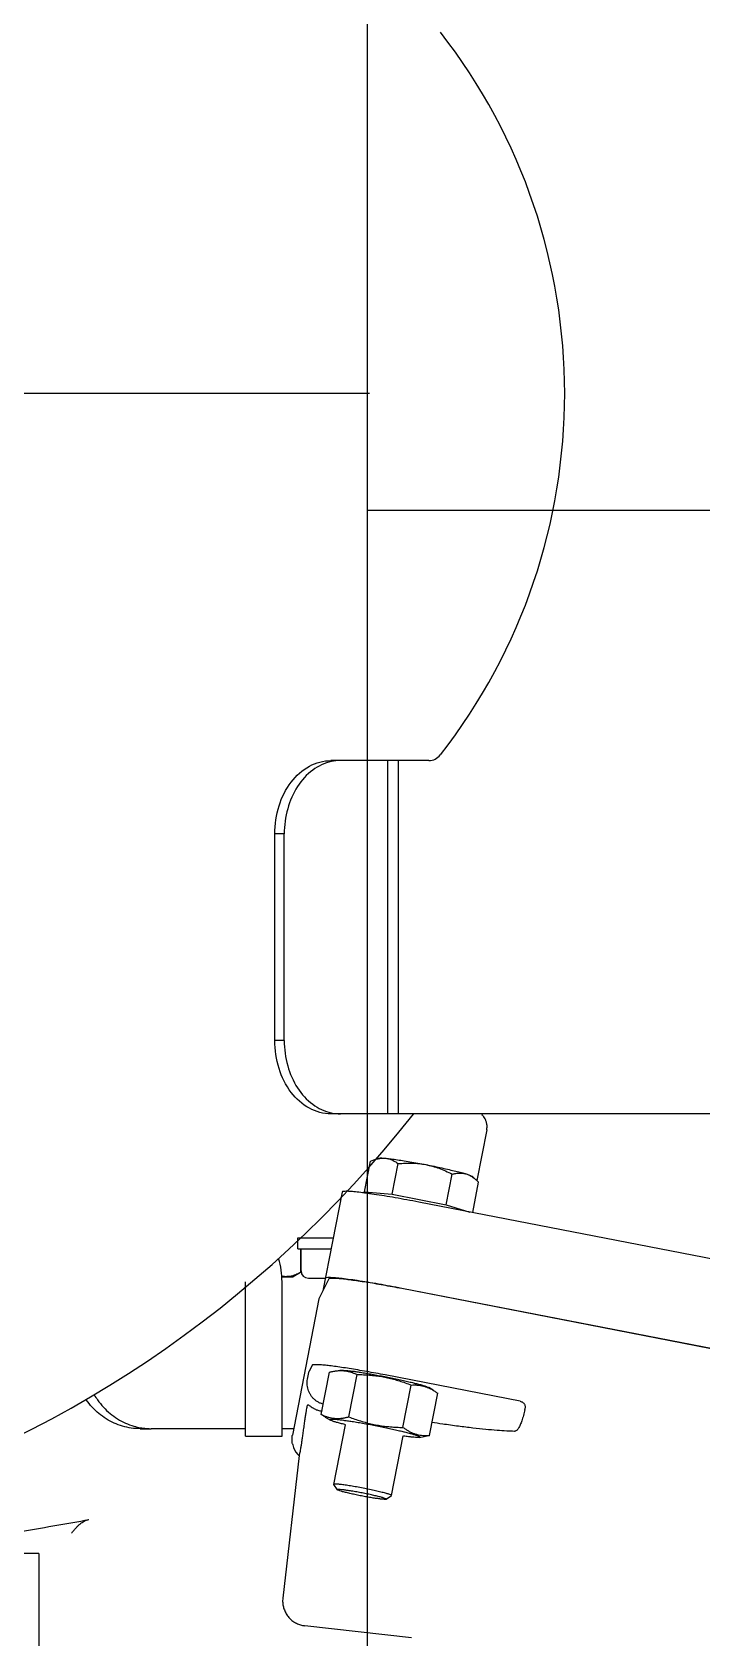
# Model space of a CAD drawing. Header units: millimetres. Extents: x 156850 to 204135, y 56350 to 74150.
# Drawn here: x 179604.4 to 179695.6, y 61328.5 to 61547.2 of the extents above; entities that cross this region are included whole.
import ezdxf

# ---------------------------------------------------------------- set-up
doc = ezdxf.new("R2010")
doc.units = ezdxf.units.MM
doc.header["$LTSCALE"] = 150
doc.linetypes.add('X-2F-PLAN$0$CENTER', pattern=[2, 1.25, -0.25, 0.25, -0.25])
doc.layers.add('-----33 Equipment', color=5, linetype='Continuous')

# ---------------------------------------------------------------- blocks, each defined once
blk = doc.blocks.new('X-2F-PLAN$0$filter_oben')
at = {"color": 0, "linetype": 'Continuous'}
for p, q in [((1854.13, 6687.09), (1854.13, 6688.38)), ((1854.13, 6688.38), (1882.26, 6688.38)), ((1854.13, 6687.09), (1882.26, 6687.09)), ((1882.26, 6687.09), (1882.26, 6688.38)), ((1844.13, 6603.5), (1844.13, 6680.72)), ((1892.26, 6667.39), (1892.26, 6680.72)), ((1892.26, 6673.04), (1844.13, 6673.04)), ((1892.26, 6671.58), (1844.13, 6671.58))]:
    blk.add_line(p, q, dxfattribs=at)
for centre, radius, start, end in [((1942.26, 6794.25), 158.75, 308.1867, 231.8133), ((1850.07, 6679.43), 5.94, 167.7899, 179.9545), ((1886.32, 6679.43), 5.94, 0.0455, 12.2101), ((1894.25, 6667.39), 1.99, 180.0271, 232.0564)]:
    blk.add_arc(centre, radius, start, end, dxfattribs=at)
blk.add_ellipse((1942.26, 6728.87), major_axis=(-35.07, 71.9), ratio=1, start_param=-4.258311, end_param=-2.932468, dxfattribs=at)
for points, start_tangent, end_tangent in [([(1844.13, 6680.72), (1844.9, 6683.65), (1847.06, 6686.14), (1850.31, 6687.8), (1854.13, 6688.38)], (0, 1), (1, 0)), ([(1854.13, 6687.09), (1850.69, 6686.62), (1847.67, 6685.28), (1845.44, 6683.21), (1844.27, 6680.68)], (-1, 0), (-0.211309, -0.977419)), ([(1882.26, 6688.38), (1886.09, 6687.8), (1889.33, 6686.14), (1891.5, 6683.65), (1892.26, 6680.72)], (1, 0), (0, -1)), ([(1892.12, 6680.68), (1890.96, 6683.21), (1888.73, 6685.28), (1885.7, 6686.62), (1882.26, 6687.09)], (-0.211309, 0.977419), (-1, 0))]:
    blk.add_spline(points, degree=3, dxfattribs=dict(at, start_tangent=start_tangent, end_tangent=end_tangent))
blk = doc.blocks.new('X-2F-PLAN$0$A$C73FA2420')
at = {"color": 0, "linetype": 'X-2F-PLAN$0$CENTER', "ltscale": 4}
blk.add_line((1743.73, 1387.96), (1743.73, 1625.51), dxfattribs=at)
at = {"color": 0, "linetype": 'Continuous'}
for p, q in [((1585.73, 1432.99), (1585.73, 1461.52)), ((1585.73, 1432.99), (1493.54, 1432.99)), ((1602.73, 1419.21), (1602.73, 1417.68)), ((1602.73, 1404.87), (1602.73, 1417.68)), ((1601.73, 1404.87), (1601.73, 1399.87)), ((1601.73, 1404.87), (1622.73, 1404.87)), ((1623.43, 1399.9), (1623.43, 1398.37)), ((1599.07, 1397.55), (1579.65, 1399.77)), ((1600.68, 1398.46), (1600.65, 1398.45)), ((1601.73, 1399.87), (1622.73, 1399.87)), ((1620.42, 1394.85), (1601.84, 1398.46)), ((1602.73, 1398.29), (1602.73, 1399.87)), ((1624.01, 1397.37), (1623.43, 1398.37)), ((1627.23, 1397.73), (1627.23, 1393.18)), ((1627.23, 1397.73), (1628.73, 1397.73)), ((1628.73, 1397.73), (1628.73, 1392.89)), ((1574.24, 1382.23), (1575.88, 1396.76)), ((1609.5, 1396.4), (1609.7, 1396.36)), ((1611.37, 1395.76), (1610.53, 1396.18)), ((1623.23, 1396.28), (1623.23, 1393.97)), ((1627.23, 1397.37), (1624.01, 1397.37)), ((1624.23, 1397.28), (1627.23, 1397.28)), ((1603.9, 1393.3), (1604.27, 1393.93)), ((1604.67, 1394.52), (1610.44, 1393.4)), ((1623.13, 1393.47), (1620.42, 1394.85)), ((1634.97, 1391.68), (1621.5, 1394.3)), ((1594.41, 1392.3), (1595.13, 1392.79)), ((1594.41, 1392.3), (1594.42, 1392.3)), ((1595.13, 1392.79), (1595.15, 1392.8)), ((1595.15, 1392.8), (1603.27, 1391.22)), ((1610.58, 1392.7), (1610.69, 1391.98)), ((1604.34, 1390.76), (1610.11, 1389.64)), ((1634.99, 1388.63), (1634.66, 1384.87)), ((1634.71, 1387.71), (1634.99, 1388.63)), ((1634.99, 1388.63), (1639.17, 1387.81)), ((1639.17, 1387.81), (1639.35, 1387.34)), ((1639.35, 1387.34), (1639.58, 1386.67)), ((1593.12, 1385.69), (1593.61, 1384.96)), ((1593.13, 1385.68), (1593.12, 1385.69)), ((1593.62, 1384.95), (1593.61, 1384.96)), ((1593.62, 1384.95), (1601.74, 1383.37)), ((1606.47, 1367.41), (1610.05, 1385.83)), ((1634.66, 1384.87), (1633.23, 1377.5)), ((1634.66, 1384.87), (1638.84, 1384.05)), ((1602.91, 1383.39), (1608.68, 1382.27)), ((1611.61, 1331.07), (1621.81, 1383.54)), ((1611.64, 1331.05), (1621.84, 1383.54)), ((1601.55, 1381.2), (1601.66, 1380.48)), ((1622.61, 1324.72), (1633.6, 1381.25)), ((1601.8, 1379.79), (1607.57, 1378.66)), ((1607.97, 1379.26), (1608.34, 1379.88)), ((1633.23, 1377.5), (1632.24, 1374.27)), ((1633.23, 1377.5), (1637.41, 1376.69)), ((1632.16, 1373.88), (1636.31, 1373.08)), ((1636.65, 1373.45), (1637.11, 1373.98)), ((1636.66, 1373.45), (1636.31, 1373.08)), ((1643.42, 1371.98), (1636.53, 1373.32)), ((1605.33, 1366.8), (1605.53, 1366.76))]:
    blk.add_line(p, q, dxfattribs=at)
blk.add_lwpolyline([(1600.65, 1398.45), (1600.51, 1398.42), (1600.18, 1398.31), (1599.85, 1398.16), (1599.52, 1397.97), (1599.22, 1397.72), (1599.06, 1397.56)], dxfattribs=at)
for centre, radius, start, end in [((1622.73, 1410.87), 11, 270, 286.8177), ((1624.23, 1396.28), 1, 90, 180)]:
    blk.add_arc(centre, radius, start, end, dxfattribs=at)
for points, start_tangent, end_tangent in [([(1585.73, 1452.57), (1587.25, 1443.86), (1588.81, 1434.96), (1590.35, 1426.18)], (0.171631, -0.985161), (0.173242, -0.984879)), ([(1588.52, 1428.54), (1588.84, 1428.27), (1589.16, 1427.99), (1589.46, 1427.71), (1589.73, 1427.42), (1589.96, 1427.12), (1590.14, 1426.82), (1590.27, 1426.51), (1590.35, 1426.18)], (0.767704, -0.640804), (0.173262, -0.984876)), ([(1602.87, 1419.18), (1602.82, 1418.88), (1602.73, 1417.68)], (-0.175726, -0.984439), (0, -1)), ([(1623.44, 1399.23), (1623.5, 1399.84), (1623.52, 1399.9)], (0, 1), (0.227762, 0.973717)), ([(1579.65, 1399.77), (1579.04, 1399.78), (1578.46, 1399.69), (1577.9, 1399.5), (1577.38, 1399.22), (1576.92, 1398.85), (1576.53, 1398.41), (1576.22, 1397.91), (1576, 1397.36), (1575.88, 1396.76)], (-0.993919, 0.110111), (-0.115015, -0.993364)), ([(1600.68, 1398.46), (1600.96, 1398.5), (1601.4, 1398.51), (1601.82, 1398.47)], (0.980041, 0.198796), (0.983006, -0.183576)), ([(1601.82, 1398.47), (1601.84, 1398.46)], (0.983006, -0.183576), (0.981969, -0.189044)), ([(1623.56, 1398.4), (1623.5, 1398.62), (1623.44, 1399.23)], (-0.27381, 0.961784), (0, 1)), ([(1624.01, 1397.37), (1623.7, 1398), (1623.56, 1398.4)], (-0.49849, 0.866895), (-0.27381, 0.961784)), ([(1602.19, 1397.03), (1601.54, 1397.12), (1600.95, 1397.2), (1600.43, 1397.28), (1599.98, 1397.35), (1599.61, 1397.42), (1599.33, 1397.47), (1599.15, 1397.52), (1599.07, 1397.55)], (-0.991474, 0.130302), (-0.747726, 0.664008)), ([(1605.94, 1396.4), (1605.84, 1396.44), (1605.63, 1396.5), (1605.3, 1396.56), (1604.86, 1396.64), (1604.32, 1396.73), (1603.69, 1396.82), (1602.97, 1396.92), (1602.19, 1397.03)], (-0.727912, 0.68567), (-0.991474, 0.130301)), ([(1606, 1396.34), (1605.91, 1396.18), (1605.78, 1396.01), (1605.61, 1395.76), (1605.42, 1395.43), (1605.24, 1394.99), (1605.12, 1394.47)], (0.729343, -0.684148), (-0.146354, -0.989232)), ([(1605.94, 1396.4), (1606, 1396.34)], (0.727741, -0.685852), (0.729285, -0.68421)), ([(1606.06, 1394.25), (1606.08, 1394.31), (1606.23, 1394.71), (1606.43, 1395.08), (1606.67, 1395.4), (1606.93, 1395.67), (1607.21, 1395.9), (1607.53, 1396.1), (1607.87, 1396.26), (1608.26, 1396.37), (1608.67, 1396.44), (1609.09, 1396.45), (1609.5, 1396.4)], (0.25968, 0.965695), (0.981627, -0.190809)), ([(1609.7, 1396.36), (1609.88, 1396.33), (1610.04, 1396.29), (1610.2, 1396.26), (1610.33, 1396.23), (1610.43, 1396.21), (1610.53, 1396.18)], (0.981627, -0.190809), (0.891352, -0.453312)), ([(1610.05, 1385.83), (1610.29, 1387.1), (1610.52, 1388.35), (1610.73, 1389.55), (1610.92, 1390.7), (1611.08, 1391.77), (1611.22, 1392.74), (1611.32, 1393.6), (1611.4, 1394.33), (1611.44, 1394.92), (1611.45, 1395.36), (1611.43, 1395.64), (1611.37, 1395.76)], (0.190809, 0.981627), (-0.891352, 0.453312)), ([(1603.98, 1393.37), (1604.02, 1393.3), (1604.04, 1393.11), (1604.03, 1392.79), (1603.99, 1392.36), (1603.94, 1391.83), (1603.85, 1391.2), (1603.84, 1391.11)], (0.981627, -0.190809), (-0.140757, -0.990044)), ([(1603.9, 1393.3), (1603.92, 1393.32), (1603.98, 1393.37)], (0.511232, 0.859443), (0.981627, -0.190809)), ([(1604.4, 1393.87), (1604.35, 1393.72), (1604.24, 1393.32), (1604.17, 1392.92), (1604.13, 1392.5), (1604.14, 1392.08), (1604.17, 1391.65), (1604.24, 1391.21), (1604.28, 1391.02)], (-0.328224, -0.9446), (0.213746, -0.976889)), ([(1604.27, 1393.92), (1604.41, 1394.14), (1604.67, 1394.52)], (0.511119, 0.85951), (0.589591, 0.807702)), ([(1604.67, 1394.52), (1604.49, 1394.12), (1604.4, 1393.87)], (-0.429609, -0.903015), (-0.328224, -0.9446)), ([(1605.12, 1394.47), (1605.2, 1394.42)], (0.84033, -0.542076), (0.836354, -0.548189)), ([(1610.44, 1393.4), (1610.54, 1392.95), (1610.58, 1392.69)], (0.244089, -0.969753), (0.151923, -0.988392)), ([(1621.81, 1383.54), (1622.05, 1384.81), (1622.28, 1386.06), (1622.49, 1387.27), (1622.67, 1388.42), (1622.84, 1389.49), (1622.97, 1390.46), (1623.08, 1391.31), (1623.16, 1392.04), (1623.2, 1392.63), (1623.21, 1393.07), (1623.18, 1393.35), (1623.13, 1393.47)], (0.190809, 0.981627), (-0.891352, 0.453312)), ([(1621.84, 1383.54), (1622.14, 1385.15), (1622.43, 1386.73), (1622.68, 1388.23), (1622.9, 1389.62), (1623.07, 1390.86), (1623.2, 1391.93), (1623.28, 1392.79), (1623.31, 1393.42)], (0.190809, 0.981627), (0.008625, 0.999963)), ([(1623.31, 1393.48), (1623.29, 1393.82), (1623.21, 1393.97)], (-0.004141, 0.999991), (-0.981627, 0.190809)), ([(1623.31, 1393.42), (1623.31, 1393.48)], (0.008625, 0.999963), (-0.004141, 0.999991)), ([(1593.12, 1385.69), (1593.1, 1385.77), (1593.11, 1386.02), (1593.15, 1386.43), (1593.22, 1386.96), (1593.31, 1387.59), (1593.43, 1388.29), (1593.57, 1389.03), (1593.72, 1389.77), (1593.87, 1390.46), (1594.02, 1391.09), (1594.15, 1391.61), (1594.27, 1391.99), (1594.36, 1392.23), (1594.4, 1392.3)], (-0.755198, 0.655497), (0.945761, 0.324864)), ([(1593.13, 1385.68), (1593.19, 1385.75), (1593.28, 1385.99), (1593.4, 1386.38), (1593.53, 1386.9), (1593.68, 1387.52), (1593.83, 1388.22), (1593.98, 1388.95), (1594.12, 1389.69), (1594.24, 1390.39), (1594.33, 1391.03), (1594.4, 1391.56), (1594.44, 1391.96), (1594.45, 1392.21), (1594.42, 1392.3)], (0.981627, -0.190809), (-0.981627, 0.190809)), ([(1593.7, 1385.03), (1593.8, 1385.31), (1593.94, 1385.77), (1594.1, 1386.39), (1594.27, 1387.13), (1594.45, 1387.95), (1594.63, 1388.83), (1594.79, 1389.7), (1594.93, 1390.53), (1595.05, 1391.28), (1595.13, 1391.91), (1595.18, 1392.39), (1595.18, 1392.69)], (0.350599, 0.936526), (0.025759, 0.999668)), ([(1595.18, 1392.69), (1595.15, 1392.8)], (0.025759, 0.999668), (-0.981627, 0.190809)), ([(1603.26, 1391.22), (1603.29, 1391.31), (1603.45, 1391.92), (1603.59, 1392.44), (1603.72, 1392.85), (1603.83, 1393.15), (1603.9, 1393.3)], (0.24037, 0.970681), (0.511232, 0.859443)), ([(1610.65, 1391.98), (1610.64, 1391.66), (1610.61, 1391.24), (1610.54, 1390.84), (1610.43, 1390.44)], (0.025785, -0.999668), (-0.301467, -0.953477)), ([(1610.69, 1391.98), (1610.7, 1391.81), (1610.69, 1391.5), (1610.66, 1391.07), (1610.6, 1390.53), (1610.52, 1389.91), (1610.5, 1389.82)], (0.152054, -0.988372), (-0.140757, -0.990044)), ([(1610.58, 1392.69), (1610.61, 1392.51), (1610.64, 1392.08), (1610.65, 1391.98)], (0.151923, -0.988392), (0.025785, -0.999668)), ([(1634.84, 1388.65), (1634.96, 1389.64), (1635.04, 1390.5), (1635.07, 1391.14), (1635.04, 1391.53), (1634.97, 1391.68)], (0.129312, 0.991604), (-0.981627, 0.190809)), ([(1603.84, 1391.11), (1603.75, 1390.5), (1603.63, 1389.72), (1603.48, 1388.9), (1603.33, 1388.04), (1603.16, 1387.17), (1602.99, 1386.29), (1602.81, 1385.44), (1602.63, 1384.62), (1602.46, 1383.86), (1602.31, 1383.26)], (-0.140757, -0.990044), (-0.24037, -0.970681)), ([(1604.34, 1390.76), (1604.04, 1389.96), (1603.78, 1389.16), (1603.55, 1388.36), (1603.35, 1387.55), (1603.19, 1386.74), (1603.07, 1385.92), (1602.99, 1385.09), (1602.93, 1384.25), (1602.91, 1383.39)], (-0.363174, -0.931721), (-0.012299, -0.999924)), ([(1604.28, 1391.02), (1604.34, 1390.76)], (0.213746, -0.976889), (0.244089, -0.969753)), ([(1610.11, 1389.64), (1610.09, 1388.78), (1610.03, 1387.94), (1609.95, 1387.11), (1609.83, 1386.29), (1609.67, 1385.48), (1609.47, 1384.67), (1609.24, 1383.88), (1608.98, 1383.08), (1608.68, 1382.27)], (-0.012299, -0.999924), (-0.363174, -0.931721)), ([(1610.5, 1389.82), (1610.41, 1389.2), (1610.29, 1388.43), (1610.15, 1387.6), (1609.99, 1386.75), (1609.83, 1385.87), (1609.65, 1385), (1609.48, 1384.15), (1609.3, 1383.33), (1609.12, 1382.57), (1608.98, 1381.96)], (-0.140757, -0.990044), (-0.24037, -0.970681)), ([(1610.35, 1390.21), (1610.28, 1390.04), (1610.11, 1389.64)], (-0.342303, -0.93959), (-0.429609, -0.903015)), ([(1610.39, 1390.33), (1610.35, 1390.21)], (-0.320634, -0.947203), (-0.342303, -0.93959)), ([(1610.43, 1390.44), (1610.39, 1390.33)], (-0.301467, -0.953477), (-0.320634, -0.947203)), ([(1633.6, 1381.25), (1633.9, 1382.87), (1634.18, 1384.44), (1634.44, 1385.94), (1634.65, 1387.33), (1634.83, 1388.58)], (0.190809, 0.981627), (0.130467, 0.991453)), ([(1634.83, 1388.58), (1634.84, 1388.65)], (0.130467, 0.991453), (0.129312, 0.991604)), ([(1639.35, 1387.34), (1639.37, 1387.28), (1639.51, 1386.78), (1639.58, 1386.29), (1639.58, 1385.82)], (0.322803, -0.946466), (-0.08653, -0.996249)), ([(1593.62, 1384.95), (1593.7, 1385.03)], (0.981627, -0.190809), (0.350599, 0.936526)), ([(1639.58, 1385.82), (1639.51, 1385.18), (1639.4, 1384.38), (1639.26, 1383.46), (1639.1, 1382.45), (1638.9, 1381.36), (1638.7, 1380.26)], (-0.08653, -0.996249), (-0.190809, -0.981627)), ([(1639.58, 1385.82), (1639.5, 1385.37), (1639.35, 1384.93), (1639.13, 1384.49), (1638.84, 1384.05)], (-0.08653, -0.996249), (-0.590586, -0.806975)), ([(1639.58, 1386.67), (1639.6, 1386.61), (1639.61, 1386.31), (1639.58, 1385.82)], (0.327627, -0.944807), (-0.08653, -0.996249)), ([(1601.55, 1381.2), (1601.54, 1381.37), (1601.55, 1381.69), (1601.58, 1382.12), (1601.64, 1382.65), (1601.73, 1383.28), (1601.74, 1383.37)], (-0.152054, 0.988372), (0.140757, 0.990044)), ([(1602.31, 1383.26), (1602.29, 1383.17), (1602.13, 1382.56), (1601.99, 1382.04), (1601.86, 1381.63), (1601.75, 1381.33), (1601.66, 1381.16), (1601.6, 1381.1)], (-0.24037, -0.970681), (-0.981627, 0.190809)), ([(1602.75, 1383.17), (1602.65, 1383.01), (1602.42, 1382.63), (1602.22, 1382.25), (1602.06, 1381.86), (1601.94, 1381.46), (1601.86, 1381.05), (1601.81, 1380.64), (1601.79, 1380.22), (1601.8, 1379.79)], (-0.564131, -0.825685), (0.060052, -0.998195)), ([(1602.91, 1383.39), (1602.75, 1383.17)], (-0.589591, -0.807702), (-0.564131, -0.825685)), ([(1638.84, 1384.05), (1638.9, 1383.06), (1638.9, 1382.1), (1638.84, 1381.17), (1638.7, 1380.26)], (0.088436, -0.996082), (-0.190809, -0.981627)), ([(1601.6, 1381.1), (1601.56, 1381.18), (1601.55, 1381.2)], (-0.981627, 0.190809), (-0.152054, 0.988372)), ([(1601.8, 1379.79), (1601.7, 1380.24), (1601.66, 1380.49)], (-0.244089, 0.969753), (-0.151923, 0.988392)), ([(1608.68, 1381.52), (1608.67, 1381.42), (1608.62, 1381), (1608.54, 1380.6), (1608.42, 1380.2), (1608.3, 1379.9)], (-0.057542, -0.998343), (-0.39839, -0.917216)), ([(1608.98, 1381.96), (1608.95, 1381.87), (1608.8, 1381.26), (1608.65, 1380.74), (1608.52, 1380.33), (1608.41, 1380.04), (1608.34, 1379.88)], (-0.24037, -0.970681), (-0.511232, -0.859443)), ([(1608.68, 1382.27), (1608.69, 1381.84), (1608.69, 1381.65)], (0.060052, -0.998195), (-0.034599, -0.999401)), ([(1608.69, 1381.65), (1608.68, 1381.52)], (-0.034599, -0.999401), (-0.057542, -0.998343)), ([(1638.7, 1380.26), (1638.48, 1379.36), (1638.2, 1378.48), (1637.84, 1377.59), (1637.41, 1376.69)], (-0.190809, -0.981627), (-0.455135, -0.890422)), ([(1638.7, 1380.26), (1638.47, 1379.15), (1638.25, 1378.08), (1638.02, 1377.08), (1637.81, 1376.18), (1637.61, 1375.4), (1637.43, 1374.77)], (-0.190809, -0.981627), (-0.292972, -0.956121)), ([(1602.37, 1368.2), (1602.4, 1369.26), (1602.49, 1370.56), (1602.63, 1372.1), (1602.82, 1373.86), (1603.06, 1375.82), (1603.36, 1377.98), (1603.57, 1379.44)], (0.004733, 0.999989), (0.145099, 0.989417)), ([(1607.97, 1379.27), (1607.83, 1379.04), (1607.57, 1378.66)], (-0.511119, -0.85951), (-0.589591, -0.807702)), ([(1608.26, 1379.81), (1608.06, 1379.43), (1607.97, 1379.27)], (-0.416538, -0.909118), (-0.511119, -0.85951)), ([(1608.3, 1379.9), (1608.26, 1379.81)], (-0.39839, -0.917216), (-0.416538, -0.909118)), ([(1637.41, 1376.69), (1637.51, 1376.18), (1637.55, 1375.69), (1637.53, 1375.22), (1637.43, 1374.77)], (0.245284, -0.969451), (-0.292972, -0.956121)), ([(1637.43, 1374.77), (1637.25, 1374.34), (1637.01, 1373.91), (1636.69, 1373.49), (1636.66, 1373.45)], (-0.292972, -0.956121), (-0.65385, -0.756624)), ([(1637.43, 1374.77), (1637.27, 1374.31), (1637.15, 1374.04), (1637.11, 1373.98)], (-0.292972, -0.956121), (-0.657701, -0.753279)), ([(1643.42, 1371.98), (1643.92, 1371.93), (1644.37, 1371.99), (1644.77, 1372.12), (1645.09, 1372.28), (1645.31, 1372.45), (1645.45, 1372.59), (1645.51, 1372.65)], (0.981627, -0.190809), (0.643088, 0.765792)), ([(1605.33, 1366.8), (1604.94, 1366.88), (1604.54, 1366.98), (1604.16, 1367.08), (1603.82, 1367.19), (1603.51, 1367.3), (1603.25, 1367.41), (1603.01, 1367.53), (1602.8, 1367.65), (1602.62, 1367.78), (1602.48, 1367.92), (1602.4, 1368.07), (1602.37, 1368.2)], (-0.981627, 0.190809), (0.004733, 0.999989)), ([(1606.47, 1367.41), (1606.41, 1367.23), (1606.32, 1367.07), (1606.2, 1366.94), (1606.05, 1366.84), (1605.88, 1366.77), (1605.71, 1366.75), (1605.53, 1366.76)], (-0.190809, -0.981627), (-0.981627, 0.190809))]:
    blk.add_spline(points, degree=3, dxfattribs=dict(at, start_tangent=start_tangent, end_tangent=end_tangent))
for points, knots in [([(1602.73, 1419.21), (1602.73, 1419.61), (1602.79, 1420.42), (1603.05, 1421.61), (1603.47, 1422.76), (1604.05, 1423.85), (1604.78, 1424.85), (1605.65, 1425.76), (1606.32, 1426.31), (1606.69, 1426.57), (1606.71, 1426.58)], [0, 0, 0, 0, 1.20827, 2.422122, 3.638872, 4.869378, 6.107631, 7.361112, 8.627619, 8.699974, 8.699974, 8.699974, 8.699974]), ([(1607.36, 1425.47), (1607.12, 1425.32), (1606.52, 1424.94), (1605.65, 1424.23), (1604.78, 1423.32), (1604.05, 1422.31), (1603.47, 1421.23), (1603.08, 1420.17), (1602.92, 1419.48), (1602.87, 1419.18)], [5.625132, 5.625132, 5.625132, 5.625132, 6.476593, 7.7431, 8.99658, 10.234833, 11.46534, 12.68209, 13.595189, 13.595189, 13.595189, 13.595189])]:
    blk.add_open_spline(points, degree=3, knots=knots, dxfattribs=at)
at = {"color": 0}
blk.add_blockref('X-2F-PLAN$0$filter_oben', (-198.52, -5287.52), dxfattribs=at)
blk.add_blockref('X-2F-PLAN$0$filter_oben', (-198.52, -5287.52), dxfattribs=at)
blk = doc.blocks.new('X-2F-PLAN$0$zw$C47F')
at = {"layer": '-----33 Equipment'}
for p, q in [((5540.86, 2236.3), (3625.86, 2236.3)), ((4625.86, 1136.3), (4625.86, 2236.3))]:
    blk.add_line(p, q, dxfattribs=at)
blk.add_blockref('X-2F-PLAN$0$A$C73FA2420', (2898.05, 848.02), dxfattribs=at)

msp = doc.modelspace()

# ---------------------------------------------------------------- block references
at = {"layer": '-----33 Equipment', "rotation": 90.00000000000001}
msp.add_blockref('X-2F-PLAN$0$zw$C47F', (181886.3, 56856.22), dxfattribs=at)

doc.saveas('drawing.dxf')
